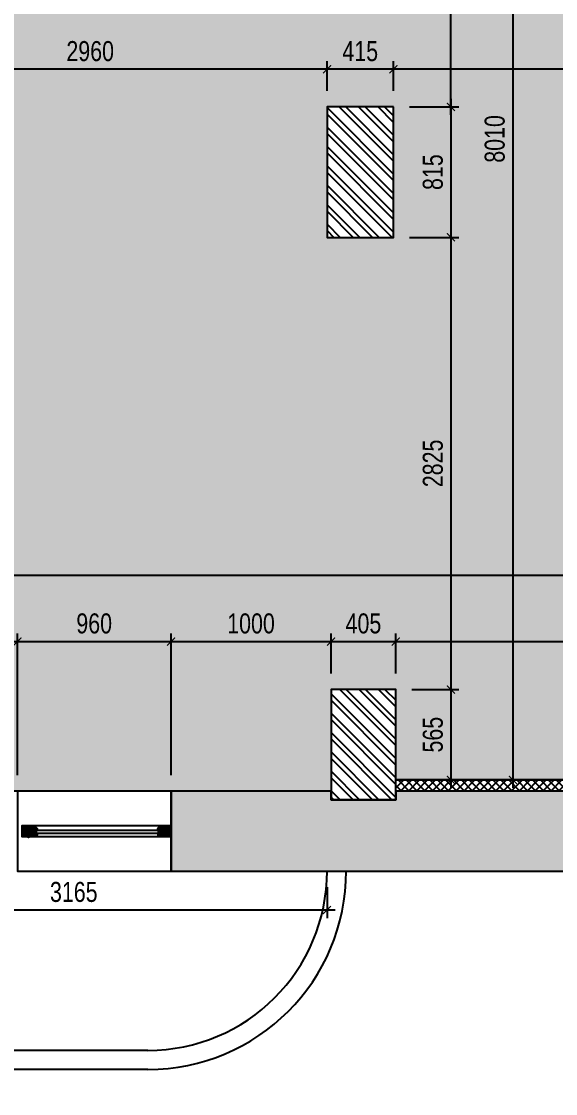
# Model space of a CAD drawing. Header units: metres. Extents: x -577923 to -19598, y 119734 to 247764.
# Drawn here: x -366115 to -362777, y 119734 to 126433 of the extents above; entities that cross this region are included whole.
import ezdxf

# ---------------------------------------------------------------- set-up
doc = ezdxf.new("R2010")
doc.units = ezdxf.units.M
for name, color, linetype in [('dim', 4, 'Continuous'), ('dwgmodels.com', 7, 'Continuous'), ('k', 1, 'Continuous'), ('wall', 5, 'Continuous'), ('windows', 7, 'Continuous')]:
    doc.layers.add(name, color=color, linetype=linetype)
doc.styles.add('KOTE', font='romrust.shx', dxfattribs={"width": 0.8})
doc.dimstyles.new('ayala 50', dxfattribs={"dimscale": 50, "dimtxt": 2.5, "dimasz": 1, "dimexe": 1, "dimexo": 2, "dimgap": 1, "dimtad": 1, "dimdec": 0, "dimzin": 9, "dimdsep": 46, "dimtxsty": 'KOTE', "dimblk": 'ARCHTICK', "dimcen": 0, "dimdle": 1, "dimclrd": 4, "dimclre": 4, "dimclrt": 3, "dimadec": 0, "dimazin": 0, "dimtfac": 0.666667, "dimtdec": 0, "dimtix": 1, "dimtmove": 2, "dimatfit": 0, "dimfxl": 1, "dimtvp": 1, "dimtolj": 1, "dimarcsym": 0})

# ---------------------------------------------------------------- blocks, each defined once
blk = doc.blocks.new('Joint-K7335')
at = {"layer": 'windows', "color": 7}
for points in [[(3.9, 10.7, -0.206505), (4.5, 11.8, -0.277528), (4.6, 11.7), (4.7, 11.5, 0.626267), (5.4, 11.5, 0.131441), (5.5, 11.7), (5.5, 18, 0.509109), (4.6, 18.4, -0.294424), (2, 18.3, 0.173488), (1.3, 18.5), (0, 18.5), (0, 2.1, 0.415334), (1.2, 0.9, 0.048115), (1.5, 0.9, 0.113375), (1.5, 1), (4, 2.8, 0.235966), (4, 2.9), (4, 3.3, 0.247659), (4, 3.4, 0.287937), (3.6, 3.4), (1.8, 2.3, -0.576722), (1.5, 2.5), (1.5, 3.3, -0.235966), (1.6, 3.5), (4, 5.3, 0.235966), (4, 5.3), (4, 5.7, 0.247659), (4, 5.8, 0.287937), (3.6, 5.8), (1.8, 4.8, -0.576722), (1.5, 5), (1.5, 6.3, -0.384094), (2.6, 7.5, -0.021813), (2.7, 7.5), (6.5, 7.5), (6.5, 7.6, 0.333043), (5.7, 8.5, -0.293245), (5.3, 8.9, 0.008528), (5.2, 9.3, 0.265517), (5, 9.5, 0.023748), (4.8, 9.5, -0.356149), (3.9, 10.7, -0.356149)], [(3.2, 10.8, 0.355005), (4.6, 8.8, -0.567624), (4.7, 8.8, -0.24708), (4.4, 8.7), (2.2, 9, -0.351704), (1.2, 10.1), (1.2, 12.9, -0.414214), (1.5, 13.2), (1.6, 13.2, 0.277073), (1.9, 13.4), (3.7, 16.8, -0.041112), (3.8, 17), (4.1, 17.7, -0.50666), (4.6, 17.7, -0.2771), (4.6, 17.5), (4.6, 13.3, 0.213422), (4.7, 13.1, -0.886227), (4.4, 12.6, 0.250571), (3.2, 10.8)]]:
    blk.add_lwpolyline(points, format="xyb", dxfattribs=at)
blk.add_lwpolyline([(1.6, 17.8, 0.632714), (1, 17.6), (1, 14.2, 0.78091), (1.6, 14.1), (3.2, 17.1, -0.117333), (3.3, 17.2, 1.218085), (3, 17.5, -0.285776), (2.7, 17.3, -0.145588)], format="xyb", close=True, dxfattribs=at)
blk = doc.blocks.new('sefwrf422')
h = blk.add_hatch()
h.set_pattern_fill('ANSI31', color=4, angle=-90, style=0)
h.set_pattern_definition([(315, (-7117.473, 123942.3033), (2.24506403, 2.24506403), [])])
edge = h.paths.add_edge_path()
edge.add_line((7.2, 888), (7.2, 881.6))
edge.add_line((7.2, 881.6), (17, 881.6))
edge.add_line((17, 881.6), (18.7, 884.6))
edge.add_arc((20, 883.9), 1.5, 90, 149.88627, ccw=False)
edge.add_line((20, 885.4), (23.4, 885.4))
edge.add_line((23.4, 885.4), (23.7, 885))
edge.add_line((23.7, 885), (23.7, 844.1))
edge.add_line((23.7, 844.1), (22.2, 844.1))
edge.add_arc((16.2, 844.1), 6, -90, 0, ccw=False)
edge.add_line((16.2, 838.1), (16.2, 836.6))
edge.add_line((16.2, 836.6), (12.5, 836.6))
edge.add_line((12.5, 836.6), (12.5, 852))
edge.add_line((12.5, 852), (5, 852))
edge.add_line((5, 852), (5, 856.5))
edge.add_line((5, 856.5), (-2.5, 856.5))
edge.add_line((-2.5, 856.5), (-2.5, 852))
edge.add_line((-2.5, 852), (-27.3, 852))
edge.add_line((-27.3, 852), (-27.3, 888.8))
edge.add_line((-27.3, 888.8), (-26.9, 889.1))
edge.add_line((-26.9, 889.1), (-7, 888.6))
edge.add_line((-7, 888.6), (-6.6, 888.2))
edge.add_line((-6.6, 888.2), (-6.6, 881.6))
edge.add_line((-6.6, 881.6), (0.1, 881.6))
edge.add_line((0.1, 881.6), (4.2, 888.4))
edge.add_line((4.2, 888.4), (6.9, 888.4))
edge.add_line((6.9, 888.4), (7.2, 888))
edge = h.paths.add_edge_path()
edge.add_line((-16.8, 851.3), (-16.8, 846))
edge.add_line((-16.8, 846), (-15.3, 846))
edge.add_line((-15.3, 846), (-15.3, 836.6))
edge.add_line((-15.3, 836.6), (-25.8, 836.6))
edge.add_arc((-29.6, 836.7), 3.87, 358.70483, 431.27921)
edge.add_arc((-27.1, 844), 3.87, 178.70483, 251.27921, ccw=False)
edge.add_line((-31, 844.1), (-32.5, 844.1))
edge.add_line((-32.5, 844.1), (-32.5, 854.4))
edge.add_line((-32.5, 854.4), (-27.3, 855.4))
edge.add_line((-27.3, 855.4), (-27.3, 851.6))
edge.add_line((-27.3, 851.6), (-16.8, 851.3))
edge = h.paths.add_edge_path()
edge.add_line((-8, 890.2), (-27.3, 890.2))
edge.add_arc((-34, 890.2), 6.75, 0, 90)
edge.add_line((-34, 897), (-35, 897))
edge.add_line((-35, 897), (-35, 930))
edge.add_line((-35, 930), (35.5, 930))
edge.add_line((35.5, 930), (35.5, 886.5))
edge.add_line((35.5, 886.5), (34, 886.5))
edge.add_arc((28, 886.5), 6, -90, 0, ccw=False)
edge.add_line((28, 880.5), (28, 879))
edge.add_line((28, 879), (24.9, 879))
edge.add_line((24.9, 879), (24.9, 887.2))
edge.add_line((24.9, 887.2), (15.9, 887.2))
edge.add_line((15.9, 887.2), (13.6, 883.5))
edge.add_line((13.6, 883.5), (11.7, 883.5))
edge.add_line((11.7, 883.5), (11.4, 883.9))
edge.add_line((11.4, 883.9), (11.4, 897.4))
edge.add_line((11.4, 897.4), (8.4, 897.4))
edge.add_line((8.4, 897.4), (8.4, 891.7))
edge.add_line((8.4, 891.7), (5.9, 891.7))
edge.add_line((5.9, 891.7), (5.9, 890.2))
edge.add_line((5.9, 890.2), (3.8, 890.2))
edge.add_line((3.8, 890.2), (-0.3, 883.5))
edge.add_line((-0.3, 883.5), (-2.1, 883.5))
edge.add_line((-2.1, 883.5), (-2.5, 883.9))
edge.add_line((-2.5, 883.9), (-2.5, 897.4))
edge.add_line((-2.5, 897.4), (-5.5, 897.4))
edge.add_line((-5.5, 897.4), (-5.5, 891.7))
edge.add_line((-5.5, 891.7), (-8, 891.7))
at = {"ltscale": 10}
h = blk.add_hatch(dxfattribs=at)
h.set_pattern_fill('ANGLE', color=4, scale=0.1125, angle=-135, style=0)
h.set_pattern_definition([(225, (-601.4502, 2853.0264), (0.55565335, -0.55565335), [0.5715, -0.2143125]), (315, (-601.4502, 2853.0264), (0.55565335, 0.55565335), [0.5715, -0.2143125])])
edge = h.paths.add_edge_path()
edge.add_line((-16.8, 851.6), (-16.8, 847.1))
edge.add_arc((-16, 847.7), 0.938, 216.8699, 323.1301)
edge.add_line((-15.3, 847.1), (-15.3, 851.6))
edge.add_arc((-16, 851.1), 0.926, 35.88415, 144.11585)
h = blk.add_hatch(dxfattribs=at)
h.set_pattern_fill('ANGLE', color=4, scale=0.1125, angle=-135, style=0)
h.set_pattern_definition([(225, (-601.4502, 2848.9014), (0.55565335, -0.55565335), [0.5715, -0.2143125]), (315, (-601.4502, 2848.9014), (0.55565335, 0.55565335), [0.5715, -0.2143125])])
edge = h.paths.add_edge_path()
edge.add_line((-15.3, 852), (-15.3, 849.8))
edge.add_line((-15.3, 849.8), (-13.8, 849.8))
edge.add_arc((-14.1, 850.9), 1.16, 284.79302, 435.20698)
edge.add_line((-13.8, 852), (-15.3, 852))
h = blk.add_hatch(dxfattribs=at)
h.set_pattern_fill('BRASS', color=4, scale=0.225, angle=-135, style=0)
h.set_pattern_definition([(225, (-591.7002, 2848.9014), (1.0102788, -1.0102788), []), (225, (-591.195, 2848.3963), (1.0102788, -1.0102788), [0.714375, -0.3571875])])
h.paths.add_polyline_path([(12.5, 848.6), (9.5, 848.6), (9.5, 839.6), (12.5, 839.6)])
h = blk.add_hatch(dxfattribs=at)
h.set_pattern_fill('ANGLE', color=4, scale=0.1125, angle=-135, style=0)
h.set_pattern_definition([(225, (-591.7002, 2848.9014), (0.55565335, -0.55565335), [0.5715, -0.2143125]), (315, (-591.7002, 2848.9014), (0.55565335, 0.55565335), [0.5715, -0.2143125])])
h.paths.add_polyline_path([(12.5, 839.6), (9.5, 839.6), (9.5, 836.6), (12.5, 836.6)])
h = blk.add_hatch()
h.set_pattern_fill('ANSI31', color=4, angle=-90, style=0)
h.set_pattern_definition([(315, (-7117.473, 123984.8033), (2.24506403, 2.24506403), [])])
edge = h.paths.add_edge_path()
edge.add_line((12.5, 67.1), (12.5, 82.5))
edge.add_line((12.5, 82.5), (16.2, 82.5))
edge.add_line((16.2, 82.5), (16.2, 81))
edge.add_arc((16.2, 75), 6, 0, 90, ccw=False)
edge.add_line((22.2, 75), (23.7, 75))
edge.add_line((23.7, 75), (23.7, 45))
edge.add_line((23.7, 45), (10.2, 45))
edge.add_line((10.2, 45), (10.2, 48.8))
edge.add_line((10.2, 48.8), (-19.8, 48.8))
edge.add_line((-19.8, 48.8), (-19.8, 45))
edge.add_line((-19.8, 45), (-27.3, 45))
edge.add_line((-27.3, 45), (-27.3, 67.1))
edge.add_line((-27.3, 67.1), (-2.5, 67.1))
edge.add_line((-2.5, 67.1), (-2.5, 62.6))
edge.add_line((-2.5, 62.6), (5, 62.6))
edge.add_line((5, 62.6), (5, 67.1))
edge.add_line((5, 67.1), (12.5, 67.1))
h.paths.add_polyline_path([(24.7, 52.5), (35.5, 52.5), (35.5, 0), (-35.5, 0), (-35.5, 52.5), (-28.3, 52.5), (-28.3, 44), (-18.8, 44), (-18.8, 48.8), (9.2, 48.8), (9.2, 44), (24.7, 44)])
edge = h.paths.add_edge_path()
edge.add_line((-17, 67.9), (-17, 73.1))
edge.add_line((-17, 73.1), (-15.5, 73.1))
edge.add_line((-15.5, 73.1), (-15.5, 82.5))
edge.add_line((-15.5, 82.5), (-26, 82.5))
edge.add_arc((-29.9, 82.4), 3.87, -71.27921, 1.29517, ccw=False)
edge.add_arc((-27.4, 75.1), 3.87, 108.72079, 181.29517)
edge.add_line((-31.2, 75), (-32.5, 75))
edge.add_line((-32.5, 75), (-32.5, 64.7))
edge.add_line((-32.5, 64.7), (-27.5, 63.8))
edge.add_line((-27.5, 63.8), (-27.5, 67.9))
edge.add_line((-27.5, 67.9), (-17, 67.9))
h = blk.add_hatch(dxfattribs=at)
h.set_pattern_fill('ANGLE', color=4, scale=0.1125, angle=-135, style=0)
h.set_pattern_definition([(135, (-601.4502, -1933.9014), (0.55565335, 0.55565335), [0.5715, -0.2143125]), (45, (-601.4502, -1933.9014), (0.55565335, -0.55565335), [0.5715, -0.2143125])])
edge = h.paths.add_edge_path()
edge.add_line((-16.8, 67.5), (-16.8, 72))
edge.add_arc((-16, 71.4), 0.938, 36.8699, 143.1301, ccw=False)
edge.add_line((-15.3, 72), (-15.3, 67.5))
edge.add_arc((-16, 68.1), 0.926, 215.88415, 324.11585, ccw=False)
h = blk.add_hatch(dxfattribs=at)
h.set_pattern_fill('ANGLE', color=4, scale=0.1125, angle=-135, style=0)
h.set_pattern_definition([(135, (-601.4502, -1929.7764), (0.55565335, 0.55565335), [0.5715, -0.2143125]), (45, (-601.4502, -1929.7764), (0.55565335, -0.55565335), [0.5715, -0.2143125])])
edge = h.paths.add_edge_path()
edge.add_line((-15.3, 67.1), (-15.3, 69.4))
edge.add_line((-15.3, 69.4), (-13.8, 69.4))
edge.add_arc((-14.1, 68.2), 1.16, -75.20698, 75.20698, ccw=False)
edge.add_line((-13.8, 67.1), (-15.3, 67.1))
h = blk.add_hatch(dxfattribs=at)
h.set_pattern_fill('ANGLE', color=4, scale=0.1125, angle=-135, style=0)
h.set_pattern_definition([(135, (-591.7002, -1929.7764), (0.55565335, 0.55565335), [0.5715, -0.2143125]), (45, (-591.7002, -1929.7764), (0.55565335, -0.55565335), [0.5715, -0.2143125])])
h.paths.add_polyline_path([(12.5, 79.5), (9.5, 79.5), (9.5, 82.5), (12.5, 82.5)])
h = blk.add_hatch(dxfattribs=at)
h.set_pattern_fill('BRASS', color=4, scale=0.225, angle=-135, style=0)
h.set_pattern_definition([(135, (-591.7002, -1929.7764), (1.0102788, 1.0102788), []), (135, (-591.195, -1929.2713), (1.0102788, 1.0102788), [0.714375, -0.3571875])])
h.paths.add_polyline_path([(12.5, 70.5), (9.5, 70.5), (9.5, 79.5), (12.5, 79.5)])
at = {"color": 8}
for p, q in [((-35.5, 52.5), (-35.5, 883.4)), ((35.5, 886.5), (35.5, 52.5))]:
    blk.add_line(p, q, dxfattribs=at)
at = {"color": 4, "ltscale": 10}
for p, q in [((-21.7, 885.1), (-28.6, 885.5)), ((-21.5, 894), (-28.4, 894)), ((-15.3, 849.8), (9.5, 849.8)), ((10.2, 852), (-13, 849.8)), ((10.2, 849.8), (-13, 852)), ((10.2, 69.4), (-13, 67.1)), ((10.2, 67.1), (-13, 69.4))]:
    blk.add_line(p, q, dxfattribs=at)
for p, q in [((-8, 891.7), (-8, 890.2)), ((-15.3, 69.4), (9.5, 69.4)), ((-27.3, 52.5), (-35.5, 52.5)), ((10.2, 45), (10.2, 48.8))]:
    blk.add_line(p, q)
at = {"color": 7}
for p, q in [((-12, 849.8), (-12, 69.4)), ((6.2, 849.8), (6.2, 69.4))]:
    blk.add_line(p, q, dxfattribs=at)
for points in [[(-8, 890.2), (-27.3, 890.2, 0.414214), (-34, 897), (-35, 897), (-35, 930), (35.5, 930), (35.5, 886.5), (34, 886.5, -0.414214), (28, 880.5), (28, 879), (24.9, 879), (24.9, 887.2), (15.9, 887.2), (13.6, 883.5), (11.7, 883.5), (11.4, 883.9), (11.4, 897.4), (8.4, 897.4), (8.4, 891.7), (5.9, 891.7), (5.9, 890.2), (3.8, 890.2), (-0.3, 883.5), (-2.1, 883.5), (-2.5, 883.9), (-2.5, 897.4), (-5.5, 897.4), (-5.5, 891.7), (-8, 891.7)], [(12.5, 67.1), (12.5, 82.5), (16.2, 82.5), (16.2, 81, -0.414214), (22.2, 75), (23.7, 75), (23.7, 45), (10.2, 45), (10.2, 48.8), (-19.8, 48.8), (-19.8, 45), (-27.3, 45), (-27.3, 67.1), (-2.5, 67.1), (-2.5, 62.6), (5, 62.6), (5, 67.1), (12.5, 67.1)]]:
    blk.add_lwpolyline(points, format="xyb", dxfattribs=at)
for points in [[(7.2, 888), (7.2, 881.6), (17, 881.6), (18.7, 884.6, -0.267417), (20, 885.4), (23.4, 885.4), (23.7, 885), (23.7, 844.1), (22.2, 844.1, -0.414214), (16.2, 838.1), (16.2, 836.6), (12.5, 836.6), (12.5, 852), (5, 852), (5, 856.5), (-2.5, 856.5), (-2.5, 852), (-27.3, 852), (-27.3, 888.8), (-26.9, 889.1), (-7, 888.6), (-6.6, 888.2), (-6.6, 881.6), (0.1, 881.6), (4.2, 888.4), (6.9, 888.4)], [(-16.8, 851.3), (-16.8, 846), (-15.3, 846), (-15.3, 836.6), (-25.8, 836.6, 0.327693), (-28.4, 840.4, -0.327693), (-31, 844.1), (-32.5, 844.1), (-32.5, 854.4), (-27.3, 855.4), (-27.3, 851.6), (-16.8, 851.3)], [(-17, 67.9), (-17, 73.1), (-15.5, 73.1), (-15.5, 82.5), (-26, 82.5, -0.327693), (-28.6, 78.7, 0.327693), (-31.2, 75), (-32.5, 75), (-32.5, 64.7), (-27.5, 63.8), (-27.5, 67.9), (-17, 67.9)]]:
    blk.add_lwpolyline(points, format="xyb", close=True, dxfattribs=at)
at = {"color": 4, "ltscale": 10}
for points in [[(-21.5, 888.9), (-21.7, 885.1), (-8.2, 884.5), (-8, 888.2)], [(-21.5, 890.2), (-21.5, 894), (-8, 894), (-8, 890.2)], [(-13, 852), (-13, 849.8), (10.2, 849.8), (10.2, 852)], [(12.5, 848.6), (9.5, 848.6), (9.5, 839.6), (12.5, 839.6)], [(12.5, 839.6), (9.5, 839.6), (9.5, 836.6), (12.5, 836.6)], [(-13, 67.1), (-13, 69.4), (10.2, 69.4), (10.2, 67.1)], [(12.5, 79.5), (9.5, 79.5), (9.5, 82.5), (12.5, 82.5)], [(12.5, 70.5), (9.5, 70.5), (9.5, 79.5), (12.5, 79.5)]]:
    blk.add_lwpolyline(points, close=True, dxfattribs=at)
for points in [[(-16.8, 851.6), (-16.8, 847.1, 0.5), (-15.3, 847.1), (-15.3, 851.6, 0.5108)], [(-15.3, 852), (-15.3, 849.8), (-13.8, 849.8, 0.770201), (-13.8, 852)], [(-16.8, 67.5), (-16.8, 72, -0.5), (-15.3, 72), (-15.3, 67.5, -0.5108)], [(-15.3, 67.1), (-15.3, 69.4), (-13.8, 69.4, -0.770201), (-13.8, 67.1)]]:
    blk.add_lwpolyline(points, format="xyb", close=True, dxfattribs=at)
at = {"color": 7}
for points in [[(-8.9, 840.8), (3.1, 840.8), (3.1, 844.5), (2.4, 844.5), (0.5, 849.8), (-6.3, 849.8), (-8.1, 844.5), (-8.9, 844.5)], [(-8.5, 841.1), (2.7, 841.1), (2.7, 844.1), (2.1, 844.1), (0.3, 849.4), (-6, 849.4), (-7.9, 844.1), (-8.5, 844.1)], [(-8.9, 79.1), (3.1, 79.1), (3.1, 75.4), (2.4, 75.4), (0.5, 69.4), (-6.3, 69.4), (-8.1, 75.4), (-8.9, 75.4)], [(-8.5, 78.7), (2.7, 78.7), (2.7, 75.7), (2.1, 75.7), (0.3, 69.7), (-6, 69.7), (-7.9, 75.7), (-8.5, 75.7)]]:
    blk.add_lwpolyline(points, close=True, dxfattribs=at)
blk.add_lwpolyline([(24.7, 52.5), (35.5, 52.5), (35.5, 0), (-35.5, 0), (-35.5, 52.5), (-28.3, 52.5), (-28.3, 44), (-18.8, 44), (-18.8, 48.8), (9.2, 48.8), (9.2, 44), (24.7, 44), (24.7, 52.5)], dxfattribs=at)
for radius in [6.56, 5.25]:
    blk.add_circle((-34.2, 889.9), radius, dxfattribs=at)
at = {"layer": 'wall', "color": 4, "ltscale": 10, "xscale": 0.75, "yscale": 0.75, "zscale": 0.75, "rotation": 180}
for p in [(-2.5, 897.4), (11.4, 897.4)]:
    blk.add_blockref('Joint-K7335', p, dxfattribs=at)
blk = doc.blocks.new('_ArchTick')
at = {"color": 0, "linetype": 'ByBlock', "const_width": 0.15}
blk.add_lwpolyline([(-0.5, -0.5), (0.5, 0.5)], dxfattribs=at)
blk = doc.blocks.new('*D475')
at = {"layer": 'Defpoints', "color": 0, "linetype": 'ByBlock', "transparency": 16777216}
for p in [(-363790.1, 126134.1), (-359790.1, 125953.6), (-363790.1, 125898.6)]:
    blk.add_point(p, dxfattribs=at)
at = {"layer": 'dim', "color": 4, "linetype": 'ByBlock', "lineweight": -2, "transparency": 16777216}
for p, q in [((-363790.1, 125998.6), (-363790.1, 126184.1)), ((-359790.1, 126053.6), (-359790.1, 126184.1)), ((-359740.1, 126134.1), (-363840.1, 126134.1))]:
    blk.add_line(p, q, dxfattribs=at)
at = {"layer": 'dim', "color": 4, "linetype": 'ByBlock', "lineweight": -2, "transparency": 16777216, "xscale": 50, "yscale": 50, "zscale": 50, "rotation": 180}
blk.add_blockref('_ArchTick', (-363790.1, 126134.1), dxfattribs=at)
at = {"layer": 'dim', "color": 4, "linetype": 'ByBlock', "lineweight": -2, "transparency": 16777216, "xscale": 50, "yscale": 50, "zscale": 50}
blk.add_blockref('_ArchTick', (-359790.1, 126134.1), dxfattribs=at)
at = {"layer": 'dim', "color": 3, "linetype": 'ByBlock', "transparency": 16777216, "insert": (-361790.1, 126246.6), "char_height": 125, "attachment_point": 5, "style": 'KOTE'}
blk.add_mtext('\\A1;4000', dxfattribs=at)
blk = doc.blocks.new('*D476')
at = {"layer": 'Defpoints', "color": 0, "linetype": 'ByBlock', "transparency": 16777216}
for p in [(-364205.1, 126134.1), (-364205.1, 125898.6), (-363790.1, 125898.6)]:
    blk.add_point(p, dxfattribs=at)
at = {"layer": 'dim', "color": 4, "linetype": 'ByBlock', "lineweight": -2, "transparency": 16777216}
for p, q in [((-364205.1, 125998.6), (-364205.1, 126184.1)), ((-363790.1, 125998.6), (-363790.1, 126184.1)), ((-363740.1, 126134.1), (-364255.1, 126134.1))]:
    blk.add_line(p, q, dxfattribs=at)
at = {"layer": 'dim', "color": 4, "linetype": 'ByBlock', "lineweight": -2, "transparency": 16777216, "xscale": 50, "yscale": 50, "zscale": 50, "rotation": 180}
blk.add_blockref('_ArchTick', (-364205.1, 126134.1), dxfattribs=at)
at = {"layer": 'dim', "color": 4, "linetype": 'ByBlock', "lineweight": -2, "transparency": 16777216, "xscale": 50, "yscale": 50, "zscale": 50}
blk.add_blockref('_ArchTick', (-363790.1, 126134.1), dxfattribs=at)
at = {"layer": 'dim', "color": 3, "linetype": 'ByBlock', "transparency": 16777216, "insert": (-363997.6, 126246.6), "char_height": 125, "attachment_point": 5, "style": 'KOTE'}
blk.add_mtext('\\A1;415', dxfattribs=at)
blk = doc.blocks.new('*D477')
at = {"layer": 'Defpoints', "color": 0, "linetype": 'ByBlock', "transparency": 16777216}
for p in [(-367165.1, 126134.1), (-367165.1, 125898.6), (-364205.1, 125898.6)]:
    blk.add_point(p, dxfattribs=at)
at = {"layer": 'dim', "color": 4, "linetype": 'ByBlock', "lineweight": -2, "transparency": 16777216}
for p, q in [((-367165.1, 125998.6), (-367165.1, 126184.1)), ((-364205.1, 125998.6), (-364205.1, 126184.1)), ((-364155.1, 126134.1), (-367215.1, 126134.1))]:
    blk.add_line(p, q, dxfattribs=at)
at = {"layer": 'dim', "color": 4, "linetype": 'ByBlock', "lineweight": -2, "transparency": 16777216, "xscale": 50, "yscale": 50, "zscale": 50, "rotation": 180}
blk.add_blockref('_ArchTick', (-367165.1, 126134.1), dxfattribs=at)
at = {"layer": 'dim', "color": 4, "linetype": 'ByBlock', "lineweight": -2, "transparency": 16777216, "xscale": 50, "yscale": 50, "zscale": 50}
blk.add_blockref('_ArchTick', (-364205.1, 126134.1), dxfattribs=at)
at = {"layer": 'dim', "color": 3, "linetype": 'ByBlock', "transparency": 16777216, "insert": (-365685.1, 126246.6), "char_height": 125, "attachment_point": 5, "style": 'KOTE'}
blk.add_mtext('\\A1;2960', dxfattribs=at)
blk = doc.blocks.new('*D492')
at = {"layer": 'Defpoints', "color": 0, "linetype": 'ByBlock', "transparency": 16777216}
for p in [(-363790.1, 125898.6), (-363790.1, 125083.6), (-363431, 125083.6)]:
    blk.add_point(p, dxfattribs=at)
at = {"layer": 'dim', "color": 4, "linetype": 'ByBlock', "lineweight": -2, "transparency": 16777216}
for p, q in [((-363431, 125948.6), (-363431, 125033.6)), ((-363690.1, 125898.6), (-363381, 125898.6)), ((-363690.1, 125083.6), (-363381, 125083.6))]:
    blk.add_line(p, q, dxfattribs=at)
at = {"layer": 'dim', "color": 4, "linetype": 'ByBlock', "lineweight": -2, "transparency": 16777216, "xscale": 50, "yscale": 50, "zscale": 50}
for p, rotation in [((-363431, 125898.6), 90), ((-363431, 125083.6), 270)]:
    blk.add_blockref('_ArchTick', p, dxfattribs=dict(at, rotation=rotation))
at = {"layer": 'dim', "color": 3, "linetype": 'ByBlock', "transparency": 16777216, "insert": (-363543.5, 125491.1), "char_height": 125, "attachment_point": 5, "rotation": 90, "style": 'KOTE'}
blk.add_mtext('\\A1;815', dxfattribs=at)
blk = doc.blocks.new('*D493')
at = {"layer": 'Defpoints', "color": 0, "linetype": 'ByBlock', "transparency": 16777216}
for p in [(-363790.1, 125083.6), (-363775.1, 122258.6), (-363431, 122258.6)]:
    blk.add_point(p, dxfattribs=at)
at = {"layer": 'dim', "color": 4, "linetype": 'ByBlock', "lineweight": -2, "transparency": 16777216}
for p, q in [((-363690.1, 125083.6), (-363381, 125083.6)), ((-363431, 125133.6), (-363431, 122208.6)), ((-363675.1, 122258.6), (-363381, 122258.6))]:
    blk.add_line(p, q, dxfattribs=at)
at = {"layer": 'dim', "color": 4, "linetype": 'ByBlock', "lineweight": -2, "transparency": 16777216, "xscale": 50, "yscale": 50, "zscale": 50}
for p, rotation in [((-363431, 125083.6), 90), ((-363431, 122258.6), 270)]:
    blk.add_blockref('_ArchTick', p, dxfattribs=dict(at, rotation=rotation))
at = {"layer": 'dim', "color": 3, "linetype": 'ByBlock', "transparency": 16777216, "insert": (-363543.5, 123671.1), "char_height": 125, "attachment_point": 5, "rotation": 90, "style": 'KOTE'}
blk.add_mtext('\\A1;2825', dxfattribs=at)
blk = doc.blocks.new('*D494')
at = {"layer": 'Defpoints', "color": 0, "linetype": 'ByBlock', "transparency": 16777216}
for p in [(-363775.1, 122258.6), (-363775.1, 121693.6), (-363431, 121693.6)]:
    blk.add_point(p, dxfattribs=at)
at = {"layer": 'dim', "color": 4, "linetype": 'ByBlock', "lineweight": -2, "transparency": 16777216}
for p, q in [((-363431, 122308.6), (-363431, 121643.6)), ((-363675.1, 122258.6), (-363381, 122258.6)), ((-363675.1, 121693.6), (-363381, 121693.6))]:
    blk.add_line(p, q, dxfattribs=at)
at = {"layer": 'dim', "color": 4, "linetype": 'ByBlock', "lineweight": -2, "transparency": 16777216, "xscale": 50, "yscale": 50, "zscale": 50}
for p, rotation in [((-363431, 122258.6), 90), ((-363431, 121693.6), 270)]:
    blk.add_blockref('_ArchTick', p, dxfattribs=dict(at, rotation=rotation))
at = {"layer": 'dim', "color": 3, "linetype": 'ByBlock', "transparency": 16777216, "insert": (-363543.5, 121976.1), "char_height": 125, "attachment_point": 5, "rotation": 90, "style": 'KOTE'}
blk.add_mtext('\\A1;565', dxfattribs=at)
blk = doc.blocks.new('*D495')
at = {"layer": 'Defpoints', "color": 0, "linetype": 'ByBlock', "transparency": 16777216}
for p in [(-363766.5, 129703.6), (-363431, 129703.6), (-363790.1, 125898.6)]:
    blk.add_point(p, dxfattribs=at)
at = {"layer": 'dim', "color": 4, "linetype": 'ByBlock', "lineweight": -2, "transparency": 16777216}
for p, q in [((-363666.5, 129703.6), (-363381, 129703.6)), ((-363431, 125848.6), (-363431, 129753.6)), ((-363690.1, 125898.6), (-363381, 125898.6))]:
    blk.add_line(p, q, dxfattribs=at)
at = {"layer": 'dim', "color": 4, "linetype": 'ByBlock', "lineweight": -2, "transparency": 16777216, "xscale": 50, "yscale": 50, "zscale": 50}
for p, rotation in [((-363431, 129703.6), 90), ((-363431, 125898.6), 270)]:
    blk.add_blockref('_ArchTick', p, dxfattribs=dict(at, rotation=rotation))
at = {"layer": 'dim', "color": 3, "linetype": 'ByBlock', "transparency": 16777216, "insert": (-363543.5, 127801.1), "char_height": 125, "attachment_point": 5, "rotation": 90, "style": 'KOTE'}
blk.add_mtext('\\A1;3805', dxfattribs=at)
blk = doc.blocks.new('*D515')
at = {"layer": 'Defpoints', "color": 0, "linetype": 'ByBlock', "transparency": 16777216}
for p in [(-366140.1, 122558), (-366875.1, 121623.6), (-366140.1, 121623.6)]:
    blk.add_point(p, dxfattribs=at)
at = {"layer": 'dim', "color": 4, "linetype": 'ByBlock', "lineweight": -2, "transparency": 16777216}
for p, q in [((-366875.1, 121723.6), (-366875.1, 122608)), ((-366140.1, 121723.6), (-366140.1, 122608)), ((-366925.1, 122558), (-366090.1, 122558))]:
    blk.add_line(p, q, dxfattribs=at)
at = {"layer": 'dim', "color": 4, "linetype": 'ByBlock', "lineweight": -2, "transparency": 16777216, "xscale": 50, "yscale": 50, "zscale": 50, "rotation": 180}
blk.add_blockref('_ArchTick', (-366875.1, 122558), dxfattribs=at)
at = {"layer": 'dim', "color": 4, "linetype": 'ByBlock', "lineweight": -2, "transparency": 16777216, "xscale": 50, "yscale": 50, "zscale": 50}
blk.add_blockref('_ArchTick', (-366140.1, 122558), dxfattribs=at)
at = {"layer": 'dim', "color": 3, "linetype": 'ByBlock', "transparency": 16777216, "insert": (-366507.6, 122670.5), "char_height": 125, "attachment_point": 5, "style": 'KOTE'}
blk.add_mtext('\\A1;735', dxfattribs=at)
blk = doc.blocks.new('*D516')
at = {"layer": 'Defpoints', "color": 0, "linetype": 'ByBlock', "transparency": 16777216}
for p in [(-365180.1, 122558), (-366140.1, 121623.6), (-365180.1, 121623.6)]:
    blk.add_point(p, dxfattribs=at)
at = {"layer": 'dim', "color": 4, "linetype": 'ByBlock', "lineweight": -2, "transparency": 16777216}
for p, q in [((-366140.1, 121723.6), (-366140.1, 122608)), ((-365180.1, 121723.6), (-365180.1, 122608)), ((-366190.1, 122558), (-365130.1, 122558))]:
    blk.add_line(p, q, dxfattribs=at)
at = {"layer": 'dim', "color": 4, "linetype": 'ByBlock', "lineweight": -2, "transparency": 16777216, "xscale": 50, "yscale": 50, "zscale": 50, "rotation": 180}
blk.add_blockref('_ArchTick', (-366140.1, 122558), dxfattribs=at)
at = {"layer": 'dim', "color": 4, "linetype": 'ByBlock', "lineweight": -2, "transparency": 16777216, "xscale": 50, "yscale": 50, "zscale": 50}
blk.add_blockref('_ArchTick', (-365180.1, 122558), dxfattribs=at)
at = {"layer": 'dim', "color": 3, "linetype": 'ByBlock', "transparency": 16777216, "insert": (-365660.1, 122670.5), "char_height": 125, "attachment_point": 5, "style": 'KOTE'}
blk.add_mtext('\\A1;960', dxfattribs=at)
blk = doc.blocks.new('*D517')
at = {"layer": 'Defpoints', "color": 0, "linetype": 'ByBlock', "transparency": 16777216}
for p in [(-364180.1, 122558), (-364180.1, 122258.6), (-365180.1, 121623.6)]:
    blk.add_point(p, dxfattribs=at)
at = {"layer": 'dim', "color": 4, "linetype": 'ByBlock', "lineweight": -2, "transparency": 16777216}
for p, q in [((-365180.1, 121723.6), (-365180.1, 122608)), ((-364180.1, 122358.6), (-364180.1, 122608)), ((-365230.1, 122558), (-364130.1, 122558))]:
    blk.add_line(p, q, dxfattribs=at)
at = {"layer": 'dim', "color": 4, "linetype": 'ByBlock', "lineweight": -2, "transparency": 16777216, "xscale": 50, "yscale": 50, "zscale": 50, "rotation": 180}
blk.add_blockref('_ArchTick', (-365180.1, 122558), dxfattribs=at)
at = {"layer": 'dim', "color": 4, "linetype": 'ByBlock', "lineweight": -2, "transparency": 16777216, "xscale": 50, "yscale": 50, "zscale": 50}
blk.add_blockref('_ArchTick', (-364180.1, 122558), dxfattribs=at)
at = {"layer": 'dim', "color": 3, "linetype": 'ByBlock', "transparency": 16777216, "insert": (-364680.1, 122670.5), "char_height": 125, "attachment_point": 5, "style": 'KOTE'}
blk.add_mtext('\\A1;1000', dxfattribs=at)
blk = doc.blocks.new('*D518')
at = {"layer": 'Defpoints', "color": 0, "linetype": 'ByBlock', "transparency": 16777216}
for p in [(-363775.1, 122558), (-364180.1, 122258.6), (-363775.1, 122258.6)]:
    blk.add_point(p, dxfattribs=at)
at = {"layer": 'dim', "color": 4, "linetype": 'ByBlock', "lineweight": -2, "transparency": 16777216}
for p, q in [((-364180.1, 122358.6), (-364180.1, 122608)), ((-363775.1, 122358.6), (-363775.1, 122608)), ((-364230.1, 122558), (-363725.1, 122558))]:
    blk.add_line(p, q, dxfattribs=at)
at = {"layer": 'dim', "color": 4, "linetype": 'ByBlock', "lineweight": -2, "transparency": 16777216, "xscale": 50, "yscale": 50, "zscale": 50, "rotation": 180}
blk.add_blockref('_ArchTick', (-364180.1, 122558), dxfattribs=at)
at = {"layer": 'dim', "color": 4, "linetype": 'ByBlock', "lineweight": -2, "transparency": 16777216, "xscale": 50, "yscale": 50, "zscale": 50}
blk.add_blockref('_ArchTick', (-363775.1, 122558), dxfattribs=at)
at = {"layer": 'dim', "color": 3, "linetype": 'ByBlock', "transparency": 16777216, "insert": (-363977.6, 122670.5), "char_height": 125, "attachment_point": 5, "style": 'KOTE'}
blk.add_mtext('\\A1;405', dxfattribs=at)
blk = doc.blocks.new('*D519')
at = {"layer": 'Defpoints', "color": 0, "linetype": 'ByBlock', "transparency": 16777216}
for p in [(-359750.1, 122558), (-363775.1, 122258.6), (-359750.1, 122258.6)]:
    blk.add_point(p, dxfattribs=at)
at = {"layer": 'dim', "color": 4, "linetype": 'ByBlock', "lineweight": -2, "transparency": 16777216}
for p, q in [((-363775.1, 122358.6), (-363775.1, 122608)), ((-359750.1, 122358.6), (-359750.1, 122608)), ((-363825.1, 122558), (-359700.1, 122558))]:
    blk.add_line(p, q, dxfattribs=at)
at = {"layer": 'dim', "color": 4, "linetype": 'ByBlock', "lineweight": -2, "transparency": 16777216, "xscale": 50, "yscale": 50, "zscale": 50, "rotation": 180}
blk.add_blockref('_ArchTick', (-363775.1, 122558), dxfattribs=at)
at = {"layer": 'dim', "color": 4, "linetype": 'ByBlock', "lineweight": -2, "transparency": 16777216, "xscale": 50, "yscale": 50, "zscale": 50}
blk.add_blockref('_ArchTick', (-359750.1, 122558), dxfattribs=at)
at = {"layer": 'dim', "color": 3, "linetype": 'ByBlock', "transparency": 16777216, "insert": (-361762.6, 122670.5), "char_height": 125, "attachment_point": 5, "style": 'KOTE'}
blk.add_mtext('\\A1;4025', dxfattribs=at)
blk = doc.blocks.new('*D545')
at = {"layer": 'Defpoints', "color": 0, "linetype": 'ByBlock', "transparency": 16777216}
for p in [(-363766.5, 129703.6), (-363775.1, 121693.6), (-363044.3, 121693.6)]:
    blk.add_point(p, dxfattribs=at)
at = {"layer": 'dim', "color": 4, "linetype": 'ByBlock', "lineweight": -2, "transparency": 16777216}
for p, q in [((-363666.5, 129703.6), (-362994.3, 129703.6)), ((-363044.3, 129753.6), (-363044.3, 121643.6)), ((-363675.1, 121693.6), (-362994.3, 121693.6))]:
    blk.add_line(p, q, dxfattribs=at)
at = {"layer": 'dim', "color": 4, "linetype": 'ByBlock', "lineweight": -2, "transparency": 16777216, "xscale": 50, "yscale": 50, "zscale": 50}
for p, rotation in [((-363044.3, 129703.6), 90), ((-363044.3, 121693.6), 270)]:
    blk.add_blockref('_ArchTick', p, dxfattribs=dict(at, rotation=rotation))
at = {"layer": 'dim', "color": 3, "linetype": 'ByBlock', "transparency": 16777216, "insert": (-363156.8, 125698.6), "char_height": 125, "attachment_point": 5, "rotation": 90, "style": 'KOTE'}
blk.add_mtext('\\A1;8010', dxfattribs=at)
blk = doc.blocks.new('*D547')
at = {"layer": 'Defpoints', "color": 0, "linetype": 'ByBlock', "transparency": 16777216}
for p in [(-374785.1, 122971.4), (-359510.1, 122258.6), (-374785.1, 121623.6)]:
    blk.add_point(p, dxfattribs=at)
at = {"layer": 'dim', "color": 4, "linetype": 'ByBlock', "lineweight": -2, "transparency": 16777216}
for p, q in [((-374785.1, 121723.6), (-374785.1, 123021.4)), ((-359510.1, 122358.6), (-359510.1, 123021.4)), ((-359460.1, 122971.4), (-374835.1, 122971.4))]:
    blk.add_line(p, q, dxfattribs=at)
at = {"layer": 'dim', "color": 4, "linetype": 'ByBlock', "lineweight": -2, "transparency": 16777216, "xscale": 50, "yscale": 50, "zscale": 50, "rotation": 180}
blk.add_blockref('_ArchTick', (-374785.1, 122971.4), dxfattribs=at)
at = {"layer": 'dim', "color": 4, "linetype": 'ByBlock', "lineweight": -2, "transparency": 16777216, "xscale": 50, "yscale": 50, "zscale": 50}
blk.add_blockref('_ArchTick', (-359510.1, 122971.4), dxfattribs=at)
at = {"layer": 'dim', "color": 3, "linetype": 'ByBlock', "transparency": 16777216, "insert": (-367147.6, 123083.9), "char_height": 125, "attachment_point": 5, "style": 'KOTE'}
blk.add_mtext('\\A1;15275', dxfattribs=at)
blk = doc.blocks.new('*D552')
at = {"layer": 'Defpoints', "color": 0, "linetype": 'ByBlock', "transparency": 16777216}
for p in [(-367370.1, 121123.6), (-364205.1, 121123.6), (-367370.1, 120880.1)]:
    blk.add_point(p, dxfattribs=at)
at = {"layer": 'dim', "color": 4, "linetype": 'ByBlock', "lineweight": -2, "transparency": 16777216}
for p, q in [((-367370.1, 121023.6), (-367370.1, 120830.1)), ((-364205.1, 121023.6), (-364205.1, 120830.1)), ((-364155.1, 120880.1), (-367420.1, 120880.1))]:
    blk.add_line(p, q, dxfattribs=at)
at = {"layer": 'dim', "color": 4, "linetype": 'ByBlock', "lineweight": -2, "transparency": 16777216, "xscale": 50, "yscale": 50, "zscale": 50, "rotation": 180}
blk.add_blockref('_ArchTick', (-367370.1, 120880.1), dxfattribs=at)
at = {"layer": 'dim', "color": 4, "linetype": 'ByBlock', "lineweight": -2, "transparency": 16777216, "xscale": 50, "yscale": 50, "zscale": 50}
blk.add_blockref('_ArchTick', (-364205.1, 120880.1), dxfattribs=at)
at = {"layer": 'dim', "color": 3, "linetype": 'ByBlock', "transparency": 16777216, "insert": (-365787.6, 120992.6), "char_height": 125, "attachment_point": 5, "style": 'KOTE'}
blk.add_mtext('\\A1;3165', dxfattribs=at)

msp = doc.modelspace()

# ---------------------------------------------------------------- hatches: boundary and pattern name
at = {"layer": 'dwgmodels.com'}
h = msp.add_hatch(dxfattribs=at)
h.set_pattern_fill('ANSI37', color=256, scale=11, style=0)
h.paths.add_polyline_path([(-363775.1, 121693.6), (-363775.1, 121623.6), (-359750.1, 121623.6), (-359750.1, 121693.6)])
h.paths.add_polyline_path([(-360321, 121546.4), (-360321, 121770.8), (-360133.5, 121770.8), (-360133.5, 121546.4)], flags=9)
at = {"layer": 'k', "linetype": 'ByBlock'}
h = msp.add_hatch(color=254, dxfattribs=at)
h.paths.add_polyline_path([(-374785.1, 129703.6), (-358415.1, 129703.6), (-358415.1, 129533.6), (-357745.1, 129533.6), (-357745.1, 125953.6), (-359790.1, 125953.6), (-359790.1, 125543.6), (-359510.1, 125543.6), (-359510.1, 122258.6), (-359750.1, 122258.6), (-359750.1, 121693.6), (-363775.1, 121693.6), (-363775.1, 122258.6), (-364180.1, 122258.6), (-364180.1, 121623.6), (-367175.1, 121623.6), (-367175.1, 121893.6), (-367990.1, 121893.6), (-367990.1, 121623.6), (-371000.1, 121623.6), (-371000.1, 122313.6), (-371405.1, 122313.6), (-371405.1, 121623.6), (-374785.1, 121623.6)])
h.paths.add_polyline_path([(-371030.1, 125898.6), (-371450.1, 125898.6), (-371450.1, 125098.6), (-371030.1, 125098.6)], flags=16)
h.paths.add_polyline_path([(-372525.1, 127413.6), (-371625.1, 127413.6), (-371625.1, 126973.6), (-372525.1, 126973.6)], flags=16)
h.paths.add_polyline_path([(-373725.1, 127413.6), (-372845.1, 127413.6), (-372845.1, 126973.6), (-373725.1, 126973.6)], flags=16)
h.paths.add_polyline_path([(-366450.1, 128098.6), (-367330.1, 128098.6), (-367330.1, 127218.6), (-366450.1, 127218.6)], flags=16)
h.paths.add_polyline_path([(-367165.1, 125898.6), (-367975.1, 125898.6), (-367975.1, 125488.6), (-367165.1, 125488.6)], flags=16)
h.paths.add_polyline_path([(-363790.1, 125898.6), (-364205.1, 125898.6), (-364205.1, 125083.6), (-363790.1, 125083.6)], flags=16)
at = {"layer": 'wall'}
h = msp.add_hatch(dxfattribs=at)
h.set_pattern_fill('ANSI32', color=4, scale=9, angle=90, style=0)
h.set_pattern_definition([(135, (24967.45, 0), (-60.616729, -60.616729), []), (135, (24967.45, 40.41), (-60.616729, -60.616729), [])])
h.paths.add_polyline_path([(-363790.1, 125898.6), (-364205.1, 125898.6), (-364205.1, 125083.6), (-363790.1, 125083.6)])
h.paths.add_polyline_path([(-367165.1, 125898.6), (-367975.1, 125898.6), (-367975.1, 125488.6), (-367165.1, 125488.6)])
h.paths.add_polyline_path([(-371030.1, 125898.6), (-371450.1, 125898.6), (-371450.1, 125098.6), (-371030.1, 125098.6)])
h.paths.add_polyline_path([(-371000.1, 122313.6), (-371405.1, 122313.6), (-371405.1, 121623.6), (-371000.1, 121623.6)])
h.paths.add_polyline_path([(-367175.1, 121893.6), (-367990.1, 121893.6), (-367990.1, 121483.6), (-367175.1, 121483.6)])
h.paths.add_polyline_path([(-363775.1, 122258.6), (-364180.1, 122258.6), (-364180.1, 121568.6), (-363775.1, 121568.6)])
h.paths.add_polyline_path([(-359345.1, 122258.6), (-359750.1, 122258.6), (-359750.1, 121568.6), (-359345.1, 121568.6)])
h.paths.add_polyline_path([(-367370.1, 120133.6), (-367775.1, 120133.6), (-367775.1, 119733.6), (-367370.1, 119733.6)])
h.paths.add_polyline_path([(-371000.1, 120133.6), (-371405.1, 120133.6), (-371405.1, 119733.6), (-371000.1, 119733.6)])
h.paths.add_polyline_path([(-374825.1, 120133.6), (-375285.1, 120133.6), (-375285.1, 119733.6), (-374825.1, 119733.6)])
h.paths.add_polyline_path([(-357605.1, 129933.6), (-358415.1, 129933.6), (-358415.1, 129533.6), (-357605.1, 129533.6)])
h = msp.add_hatch(dxfattribs=at)
h.set_pattern_fill('ANSI38', color=4, scale=10, style=0)
h.set_pattern_definition([(45, (24967.446, 0), (-22.4506403, 22.4506403), []), (135, (24967.446, 0), (-67.351921, 22.4506403), [79.375, -47.625])])
h.paths.add_polyline_path([(-364180.1, 121623.6), (-365180.1, 121623.6), (-365180.1, 121123.6), (-359140.1, 121123.6), (-359140.1, 123118.6), (-359510.1, 123118.6), (-359510.1, 122258.6), (-359345.1, 122258.6), (-359345.1, 121568.6), (-359750.1, 121568.6), (-359750.1, 121623.6), (-363775.1, 121623.6), (-363775.1, 121568.6), (-364180.1, 121568.6)])

# ---------------------------------------------------------------- linework, layer by layer
at = {"color": 0, "linetype": 'ByBlock'}
msp.add_line((-363775.1, 121693.6), (-359750.1, 121693.6), dxfattribs=at)
at = {"color": 1, "linetype": 'ByBlock'}
msp.add_line((-365180.1, 121123.6), (-365180.1, 121623.6), dxfattribs=at)
at = {"layer": 'k', "color": 1, "linetype": 'ByBlock'}
msp.add_lwpolyline([(-374785.1, 129703.6), (-358415.1, 129703.6), (-358415.1, 129533.6), (-357745.1, 129533.6), (-357745.1, 125953.6), (-359790.1, 125953.6), (-359790.1, 125543.6), (-359510.1, 125543.6), (-359510.1, 122258.6), (-359750.1, 122258.6), (-359750.1, 121693.6), (-363775.1, 121693.6), (-363775.1, 122258.6), (-364180.1, 122258.6), (-364180.1, 121623.6), (-367175.1, 121623.6)], dxfattribs=at)
msp.add_lwpolyline([(-363790.1, 125898.6), (-364205.1, 125898.6), (-364205.1, 125083.6), (-363790.1, 125083.6)], close=True, dxfattribs=at)
at = {"layer": 'wall', "linetype": 'ByBlock'}
for points in [[(-363790.1, 125898.6), (-364205.1, 125898.6), (-364205.1, 125083.6), (-363790.1, 125083.6)], [(-363775.1, 122258.6), (-364180.1, 122258.6), (-364180.1, 121568.6), (-363775.1, 121568.6)]]:
    msp.add_lwpolyline(points, close=True, dxfattribs=at)
msp.add_lwpolyline([(-364180.1, 121623.6), (-365180.1, 121623.6), (-365180.1, 121123.6), (-359140.1, 121123.6), (-359140.1, 123118.6), (-359510.1, 123118.6), (-359510.1, 122258.6), (-359345.1, 122258.6), (-359345.1, 121568.6), (-359750.1, 121568.6), (-359750.1, 121623.6), (-363775.1, 121623.6), (-363775.1, 121568.6), (-364180.1, 121568.6), (-364180.1, 121623.6)], dxfattribs=at)
at = {"layer": 'wall', "color": 4, "linetype": 'ByBlock'}
for points in [[(-365180.1, 121623.6), (-366140.1, 121623.6), (-366140.1, 121123.6), (-365180.1, 121123.6)], [(-365325.1, 120003.6), (-367370.1, 120003.6)], [(-365325.1, 119883.6), (-367370.1, 119883.6)]]:
    msp.add_lwpolyline(points, dxfattribs=at)
for radius in [1120, 1240]:
    msp.add_arc((-365325.1, 121123.6), radius, 270, 0, dxfattribs=at)

# ---------------------------------------------------------------- block references
at = {"color": 2, "linetype": 'ByBlock', "rotation": 90}
msp.add_blockref('sefwrf422', (-365180.1, 121373.6), dxfattribs=at)

# ---------------------------------------------------------------- dimensions: what is measured, and where the dimension line sits
at = {"layer": 'dim', "color": 2, "linetype": 'ByBlock'}
for base, p1, p2, picture, middle in [((-363431, 129703.6), (-363790.1, 125898.6), (-363766.5, 129703.6), '*D495', (-363543.5, 127801.1)), ((-363044.3, 121693.6), (-363766.5, 129703.6), (-363775.1, 121693.6), '*D545', (-363156.8, 125698.6)), ((-363431, 125083.6), (-363790.1, 125898.6), (-363790.1, 125083.6), '*D492', (-363543.5, 125491.1)), ((-363431, 122258.6), (-363790.1, 125083.6), (-363775.1, 122258.6), '*D493', (-363543.5, 123671.1)), ((-363431, 121693.6), (-363775.1, 122258.6), (-363775.1, 121693.6), '*D494', (-363543.5, 121976.1))]:
    dim = msp.add_linear_dim(base=base, p1=p1, p2=p2, angle=90, dimstyle='ayala 50', dxfattribs=at)
    dim.commit()
    dim.dimension.update_dxf_attribs({"geometry": picture, "text_midpoint": middle})
for base, p1, p2, picture, middle in [((-367165.1, 126134.1), (-364205.1, 125898.6), (-367165.1, 125898.6), '*D477', (-365685.1, 126246.6)), ((-364205.1, 126134.1), (-363790.1, 125898.6), (-364205.1, 125898.6), '*D476', (-363997.6, 126246.6)), ((-363790.1, 126134.1), (-359790.1, 125953.6), (-363790.1, 125898.6), '*D475', (-361790.1, 126246.6)), ((-374785.1, 122971.4), (-359510.1, 122258.6), (-374785.1, 121623.6), '*D547', (-367147.6, 123083.9)), ((-366140.1, 122558), (-366875.1, 121623.6), (-366140.1, 121623.6), '*D515', (-366507.6, 122670.5)), ((-365180.1, 122558), (-366140.1, 121623.6), (-365180.1, 121623.6), '*D516', (-365660.1, 122670.5)), ((-364180.1, 122558), (-365180.1, 121623.6), (-364180.1, 122258.6), '*D517', (-364680.1, 122670.5)), ((-363775.1, 122558), (-364180.1, 122258.6), (-363775.1, 122258.6), '*D518', (-363977.6, 122670.5)), ((-359750.1, 122558), (-363775.1, 122258.6), (-359750.1, 122258.6), '*D519', (-361762.6, 122670.5)), ((-367370.1, 120880.1), (-364205.1, 121123.6), (-367370.1, 121123.6), '*D552', (-365787.6, 120992.6))]:
    dim = msp.add_linear_dim(base=base, p1=p1, p2=p2, dimstyle='ayala 50', dxfattribs=at)
    dim.commit()
    dim.dimension.update_dxf_attribs({"geometry": picture, "text_midpoint": middle})

doc.saveas('drawing.dxf')
